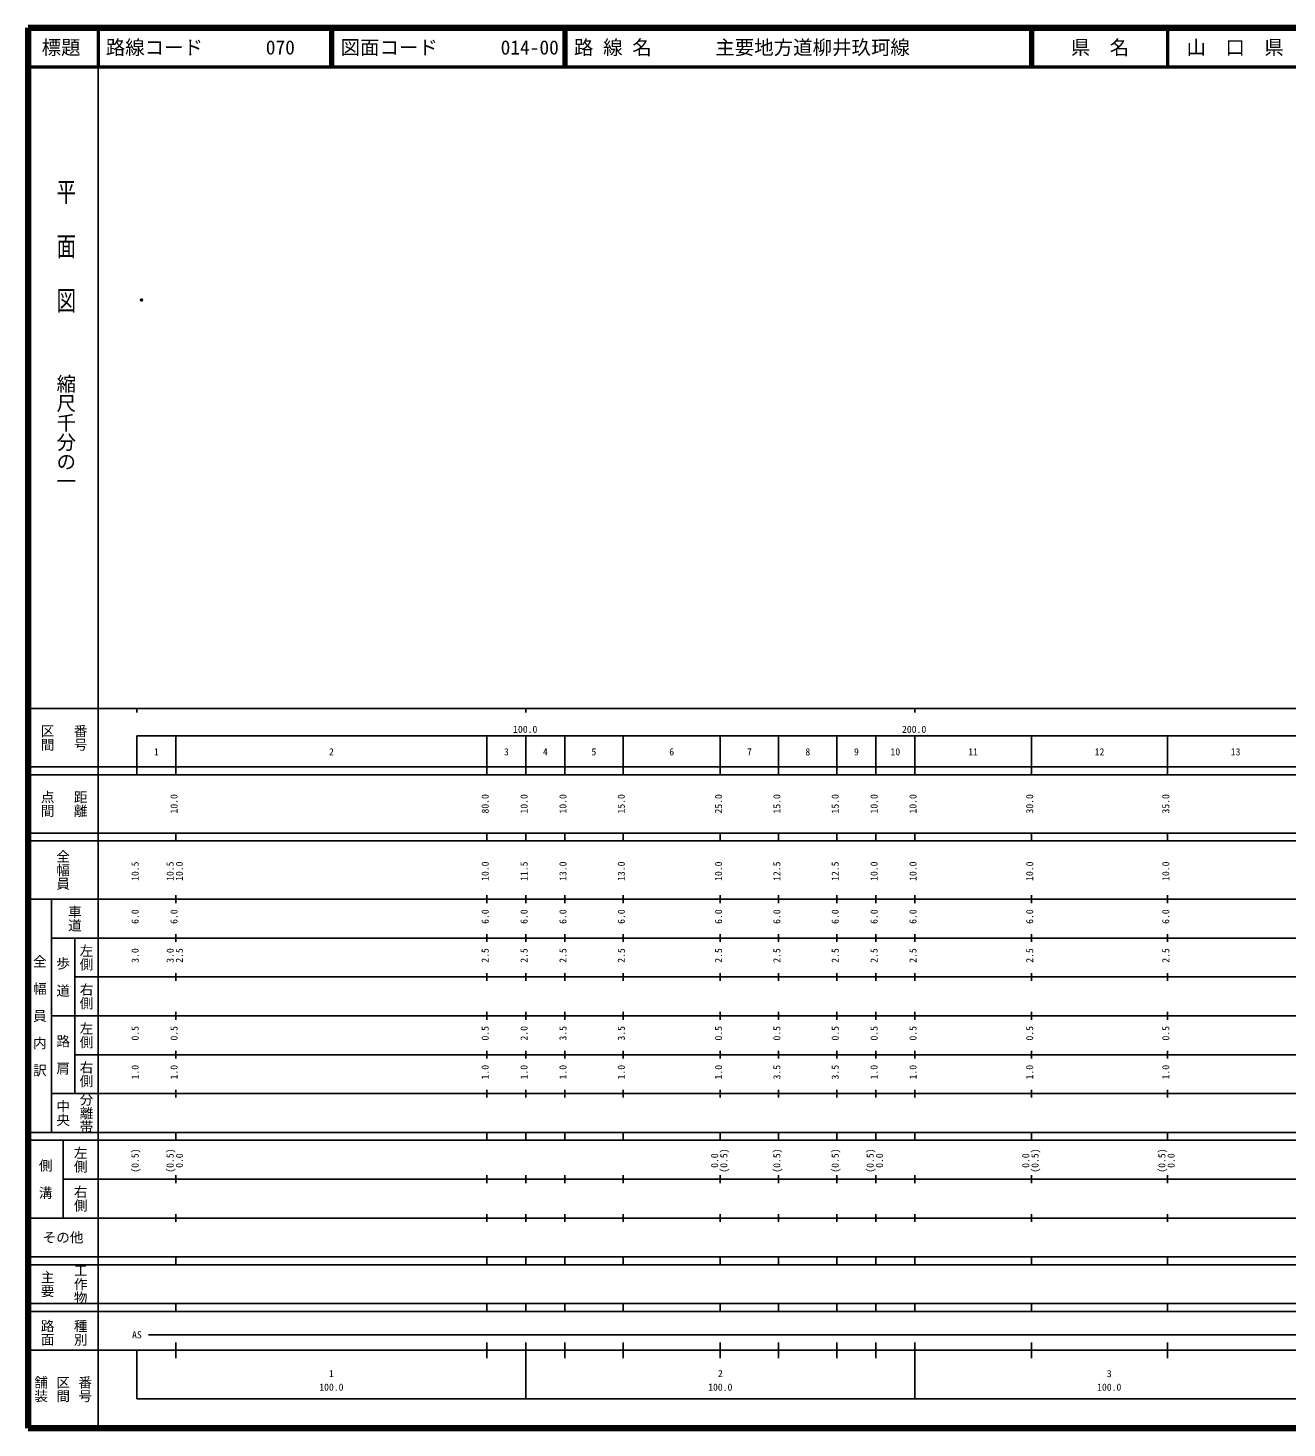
# Model space of a CAD drawing. Units: millimetres on the paper. Extents: x 40 to 680, y 20 to 380.
# Drawn here: x 40 to 363.7, y 20 to 380 of the extents above; entities that cross this region are included whole.
import ezdxf
from ezdxf.enums import TextEntityAlignment as Align

# ---------------------------------------------------------------- set-up
doc = ezdxf.new("R2010")
doc.units = ezdxf.units.MM
doc.header["$PDMODE"] = 32
doc.header["$PDSIZE"] = 0.5
doc.layers.add('M-OTRS', color=6, linetype='Continuous')
doc.layers.add('M-TTL-TXT', color=7, linetype='Continuous')
for name, color, linetype, lineweight in [('M-TTL', 2, 'Continuous', 140), ('M-TTL-BAND', 7, 'Continuous', 25), ('M-TTL-LINE', 7, 'Continuous', 50)]:
    doc.layers.add(name, color=color, linetype=linetype, lineweight=lineweight)
doc.styles.add('@ＭＳ ゴシック', font='')
doc.styles.add('ＭＳ ゴシック', font='')
doc.styles.get('@ＭＳ ゴシック').set_extended_font_data('@MS Gothic')
doc.styles.get('ＭＳ ゴシック').set_extended_font_data('MS Gothic')

msp = doc.modelspace()

# ---------------------------------------------------------------- linework, layer by layer
at = {"layer": 'M-OTRS'}
msp.add_point((69.193, 310.053), dxfattribs=at)
at = {"layer": 'M-TTL'}
for p, q in [((40, 380), (40, 20)), ((680, 380), (40, 380)), ((40, 20), (680, 20))]:
    msp.add_line(p, q, dxfattribs=at)
at = {"layer": 'M-TTL-BAND'}
for p, q in [((58, 370), (58, 20)), ((40, 205), (579, 205)), ((68, 205), (68, 204)), ((168, 205), (168, 204)), ((268, 205), (268, 204)), ((68, 198), (579, 198)), ((68, 198), (68, 188)), ((78, 188), (78, 198)), ((158, 188), (158, 198)), ((168, 188), (168, 198)), ((178, 188), (178, 198)), ((193, 188), (193, 198)), ((218, 188), (218, 198)), ((233, 188), (233, 198)), ((248, 188), (248, 198)), ((258, 188), (258, 198)), ((268, 188), (268, 198)), ((298, 188), (298, 198)), ((333, 188), (333, 198)), ((40, 190), (579, 190)), ((40, 188), (579, 188)), ((40, 173), (579, 173)), ((78, 171), (78, 173)), ((158, 171), (158, 173)), ((168, 171), (168, 173)), ((178, 171), (178, 173)), ((193, 171), (193, 173)), ((218, 171), (218, 173)), ((233, 171), (233, 173)), ((248, 171), (248, 173)), ((258, 171), (258, 173)), ((268, 171), (268, 173)), ((298, 171), (298, 173)), ((333, 171), (333, 173)), ((40, 171), (579, 171)), ((40, 156), (579, 156)), ((46, 96), (46, 156)), ((78, 155), (78, 157)), ((158, 155), (158, 157)), ((168, 155), (168, 157)), ((178, 155), (178, 157)), ((193, 155), (193, 157)), ((218, 155), (218, 157)), ((233, 155), (233, 157)), ((248, 155), (248, 157)), ((258, 155), (258, 157)), ((268, 155), (268, 157)), ((298, 155), (298, 157)), ((333, 155), (333, 157)), ((46, 146), (579, 146)), ((52, 146), (52, 106)), ((78, 145), (78, 147)), ((158, 145), (158, 147)), ((168, 145), (168, 147)), ((178, 145), (178, 147)), ((193, 145), (193, 147)), ((218, 145), (218, 147)), ((233, 145), (233, 147)), ((248, 145), (248, 147)), ((258, 145), (258, 147)), ((268, 145), (268, 147)), ((298, 145), (298, 147)), ((333, 145), (333, 147)), ((78, 135), (78, 137)), ((158, 135), (158, 137)), ((168, 135), (168, 137)), ((178, 135), (178, 137)), ((193, 135), (193, 137)), ((218, 135), (218, 137)), ((233, 135), (233, 137)), ((248, 135), (248, 137)), ((258, 135), (258, 137)), ((268, 135), (268, 137)), ((298, 135), (298, 137)), ((333, 135), (333, 137)), ((52, 136), (579, 136)), ((46, 126), (579, 126)), ((78, 125), (78, 127)), ((158, 125), (158, 127)), ((168, 125), (168, 127)), ((178, 125), (178, 127)), ((193, 125), (193, 127)), ((218, 125), (218, 127)), ((233, 125), (233, 127)), ((248, 125), (248, 127)), ((258, 125), (258, 127)), ((268, 125), (268, 127)), ((298, 125), (298, 127)), ((333, 125), (333, 127)), ((52, 116), (579, 116)), ((78, 115), (78, 117)), ((158, 115), (158, 117)), ((168, 115), (168, 117)), ((178, 115), (178, 117)), ((193, 115), (193, 117)), ((218, 115), (218, 117)), ((233, 115), (233, 117)), ((248, 115), (248, 117)), ((258, 115), (258, 117)), ((268, 115), (268, 117)), ((298, 115), (298, 117)), ((333, 115), (333, 117)), ((46, 106), (579, 106)), ((78, 105), (78, 107)), ((158, 105), (158, 107)), ((168, 105), (168, 107)), ((178, 105), (178, 107)), ((193, 105), (193, 107)), ((218, 105), (218, 107)), ((233, 105), (233, 107)), ((248, 105), (248, 107)), ((258, 105), (258, 107)), ((268, 105), (268, 107)), ((298, 105), (298, 107)), ((333, 105), (333, 107)), ((40, 96), (579, 96)), ((40, 94), (579, 94)), ((49, 94), (49, 74)), ((78, 94), (78, 96)), ((158, 94), (158, 96)), ((168, 94), (168, 96)), ((178, 94), (178, 96)), ((193, 94), (193, 96)), ((218, 94), (218, 96)), ((233, 94), (233, 96)), ((248, 94), (248, 96)), ((258, 94), (258, 96)), ((268, 94), (268, 96)), ((298, 94), (298, 96)), ((333, 94), (333, 96)), ((49, 84), (579, 84)), ((78, 83), (78, 85)), ((158, 83), (158, 85)), ((168, 83), (168, 85)), ((178, 83), (178, 85)), ((193, 83), (193, 85)), ((218, 83), (218, 85)), ((233, 83), (233, 85)), ((248, 83), (248, 85)), ((258, 83), (258, 85)), ((268, 83), (268, 85)), ((298, 83), (298, 85)), ((333, 83), (333, 85)), ((40, 74), (579, 74)), ((78, 73), (78, 75)), ((158, 73), (158, 75)), ((168, 73), (168, 75)), ((178, 73), (178, 75)), ((193, 73), (193, 75)), ((218, 73), (218, 75)), ((233, 73), (233, 75)), ((248, 73), (248, 75)), ((258, 73), (258, 75)), ((268, 73), (268, 75)), ((298, 73), (298, 75)), ((333, 73), (333, 75)), ((40, 64), (579, 64)), ((40, 62), (579, 62)), ((78, 62), (78, 64)), ((158, 62), (158, 64)), ((168, 62), (168, 64)), ((178, 62), (178, 64)), ((193, 62), (193, 64)), ((218, 62), (218, 64)), ((233, 62), (233, 64)), ((248, 62), (248, 64)), ((258, 62), (258, 64)), ((268, 62), (268, 64)), ((298, 62), (298, 64)), ((333, 62), (333, 64)), ((40, 52), (579, 52)), ((78, 50), (78, 52)), ((158, 50), (158, 52)), ((168, 50), (168, 52)), ((178, 50), (178, 52)), ((193, 50), (193, 52)), ((218, 50), (218, 52)), ((233, 50), (233, 52)), ((248, 50), (248, 52)), ((258, 50), (258, 52)), ((268, 50), (268, 52)), ((298, 50), (298, 52)), ((333, 50), (333, 52)), ((40, 50), (579, 50)), ((71, 44), (565, 44)), ((40, 40), (579, 40)), ((68, 40), (68, 27.5)), ((78, 38), (78, 42)), ((158, 38), (158, 42)), ((168, 27.5), (168, 42)), ((178, 38), (178, 42)), ((193, 38), (193, 42)), ((218, 38), (218, 42)), ((233, 38), (233, 42)), ((248, 38), (248, 42)), ((258, 38), (258, 42)), ((268, 27.5), (268, 42)), ((298, 38), (298, 42)), ((333, 38), (333, 42)), ((68, 27.5), (579, 27.5))]:
    msp.add_line(p, q, dxfattribs=at)
at = {"layer": 'M-TTL-LINE'}
for p, q in [((58, 380), (58, 370)), ((117.75, 380), (117.75, 370)), ((118.25, 380), (118.25, 370)), ((177.75, 380), (177.75, 370)), ((178.25, 380), (178.25, 370)), ((297.75, 380), (297.75, 370)), ((298.25, 380), (298.25, 370)), ((333, 380), (333, 370)), ((40, 370), (680, 370))]:
    msp.add_line(p, q, dxfattribs=at)

# ---------------------------------------------------------------- texts
at = {"layer": 'M-TTL-BAND', "style": '@ＭＳ ゴシック', "width": 1.4}
msp.add_text('平  面  図', height=3.666, rotation=270, dxfattribs=at).set_placement((49.777, 306.475), align=Align.MIDDLE_RIGHT)
at = {"layer": 'M-TTL-BAND', "style": '@ＭＳ ゴシック'}
msp.add_text('縮尺千分の一', height=3.666, rotation=270, dxfattribs=at).set_placement((49.777, 261.03), align=Align.MIDDLE_RIGHT)
for s, p in [('区間', (45, 197.5)), ('番号', (53.5, 197.5)), ('点間', (45, 180.5)), ('距離', (53.5, 180.5)), ('全幅員', (49, 163.5)), ('車道', (52, 151)), ('左側', (55, 141)), ('全\u3000幅\u3000員\u3000内\u3000訳', (43, 126)), ('歩\u3000道', (49, 136)), ('右側', (55, 131)), ('左側', (55, 121)), ('路\u3000肩', (49, 116)), ('右側', (55, 111)), ('分離帯', (55, 101)), ('中央', (49, 101)), ('左側', (53.5, 89)), ('側\u3000溝', (44.5, 84)), ('右側', (53.5, 79)), ('工作物', (53.5, 57)), ('主要', (45, 57)), ('路面', (45, 44.5)), ('種別', (53.5, 44.5)), ('舗装', (43.333, 30)), ('区間', (49, 30)), ('番号', (54.667, 30))]:
    msp.add_text(s, height=2.566, rotation=270, dxfattribs=at).set_placement(p, align=Align.MIDDLE_CENTER)
at = {"layer": 'M-TTL-BAND', "style": 'ＭＳ ゴシック'}
for s, p in [('100.0', (167.844, 198.195)), ('200.0', (267.844, 198.195)), ('1', (73, 192.405)), ('2', (118, 192.405)), ('3', (163, 192.405)), ('4', (173, 192.405)), ('5', (185.5, 192.405)), ('6', (205.5, 192.405)), ('7', (225.5, 192.405)), ('8', (240.5, 192.405)), ('9', (253, 192.405)), ('10', (263, 192.405)), ('11', (283, 192.405)), ('12', (315.5, 192.405)), ('13', (350.5, 192.405)), ('AS', (68, 42.5)), ('1', (118, 32.523)), ('2', (218, 32.523)), ('3', (318, 32.523)), ('100.0', (118, 29.033)), ('100.0', (218, 29.033)), ('100.0', (318, 29.033))]:
    msp.add_text(s, height=1.833, dxfattribs=at).set_placement(p, align=Align.BOTTOM_CENTER)
for s, p in [('10.0', (79, 180.5)), ('80.0', (159, 180.5)), ('10.0', (169, 180.5)), ('10.0', (179, 180.5)), ('15.0', (194, 180.5)), ('25.0', (219, 180.5)), ('15.0', (234, 180.5)), ('15.0', (249, 180.5)), ('10.0', (259, 180.5)), ('10.0', (269, 180.5)), ('30.0', (299, 180.5)), ('35.0', (334, 180.5)), ('10.5', (69, 163.174)), ('10.5', (78, 163.174)), ('10.0', (80.37, 163.174)), ('10.0', (159, 163.174)), ('11.5', (169, 163.174)), ('13.0', (179, 163.174)), ('13.0', (194, 163.174)), ('10.0', (219, 163.174)), ('12.5', (234, 163.174)), ('12.5', (249, 163.174)), ('10.0', (259, 163.174)), ('10.0', (269, 163.174)), ('10.0', (299, 163.174)), ('10.0', (334, 163.174)), ('6.0', (69, 151.5)), ('6.0', (79, 151.5)), ('6.0', (159, 151.5)), ('6.0', (169, 151.5)), ('6.0', (179, 151.5)), ('6.0', (194, 151.5)), ('6.0', (219, 151.5)), ('6.0', (234, 151.5)), ('6.0', (249, 151.5)), ('6.0', (259, 151.5)), ('6.0', (269, 151.5)), ('6.0', (299, 151.5)), ('6.0', (334, 151.5)), ('3.0', (69, 141.5)), ('3.0', (78, 141.5)), ('2.5', (80.37, 141.5)), ('2.5', (159, 141.5)), ('2.5', (169, 141.5)), ('2.5', (179, 141.5)), ('2.5', (194, 141.5)), ('2.5', (219, 141.5)), ('2.5', (234, 141.5)), ('2.5', (249, 141.5)), ('2.5', (259, 141.5)), ('2.5', (269, 141.5)), ('2.5', (299, 141.5)), ('2.5', (334, 141.5)), ('0.5', (69, 121.5)), ('0.5', (79, 121.5)), ('0.5', (159, 121.5)), ('2.0', (169, 121.5)), ('3.5', (179, 121.5)), ('3.5', (194, 121.5)), ('0.5', (219, 121.5)), ('0.5', (234, 121.5)), ('0.5', (249, 121.5)), ('0.5', (259, 121.5)), ('0.5', (269, 121.5)), ('0.5', (299, 121.5)), ('0.5', (334, 121.5)), ('1.0', (69, 111.5)), ('1.0', (79, 111.5)), ('1.0', (159, 111.5)), ('1.0', (169, 111.5)), ('1.0', (179, 111.5)), ('1.0', (194, 111.5)), ('1.0', (219, 111.5)), ('3.5', (234, 111.5)), ('3.5', (249, 111.5)), ('1.0', (259, 111.5)), ('1.0', (269, 111.5)), ('1.0', (299, 111.5)), ('1.0', (334, 111.5)), ('(0.5)', (69, 88.764)), ('(0.5)', (78, 88.764)), ('0.0', (80.37, 88.764)), ('0.0', (218, 88.764)), ('(0.5)', (220.37, 88.764)), ('(0.5)', (234, 88.764)), ('(0.5)', (249, 88.764)), ('(0.5)', (258, 88.764)), ('0.0', (260.37, 88.764)), ('0.0', (298, 88.764)), ('(0.5)', (300.37, 88.764)), ('(0.5)', (333, 88.764)), ('0.0', (335.37, 88.764))]:
    msp.add_text(s, height=1.833, rotation=90, dxfattribs=at).set_placement(p, align=Align.BOTTOM_CENTER)
msp.add_text('その他', height=2.566, dxfattribs=at).set_placement((49, 69), align=Align.MIDDLE_CENTER)
at = {"layer": 'M-TTL-TXT', "style": 'ＭＳ ゴシック'}
for s, p in [('標題', (48.5, 375)), ('県\u3000名', (315.625, 375)), ('山\u3000口\u3000県', (350.375, 375))]:
    msp.add_text(s, height=3.666, dxfattribs=at).set_placement(p, align=Align.MIDDLE_CENTER)
for s, p in [('路線コード', (60, 375)), ('070', (101.142, 375)), ('070', (101.142, 375)), ('070', (101.142, 375)), ('図面コード', (120.38, 375)), ('014-00', (161.521, 375)), ('路 線 名', (180.38, 375)), ('主要地方道柳井玖珂線', (216.734, 375))]:
    msp.add_text(s, height=3.666, dxfattribs=at).set_placement(p, align=Align.MIDDLE_LEFT)

doc.saveas('drawing.dxf')
